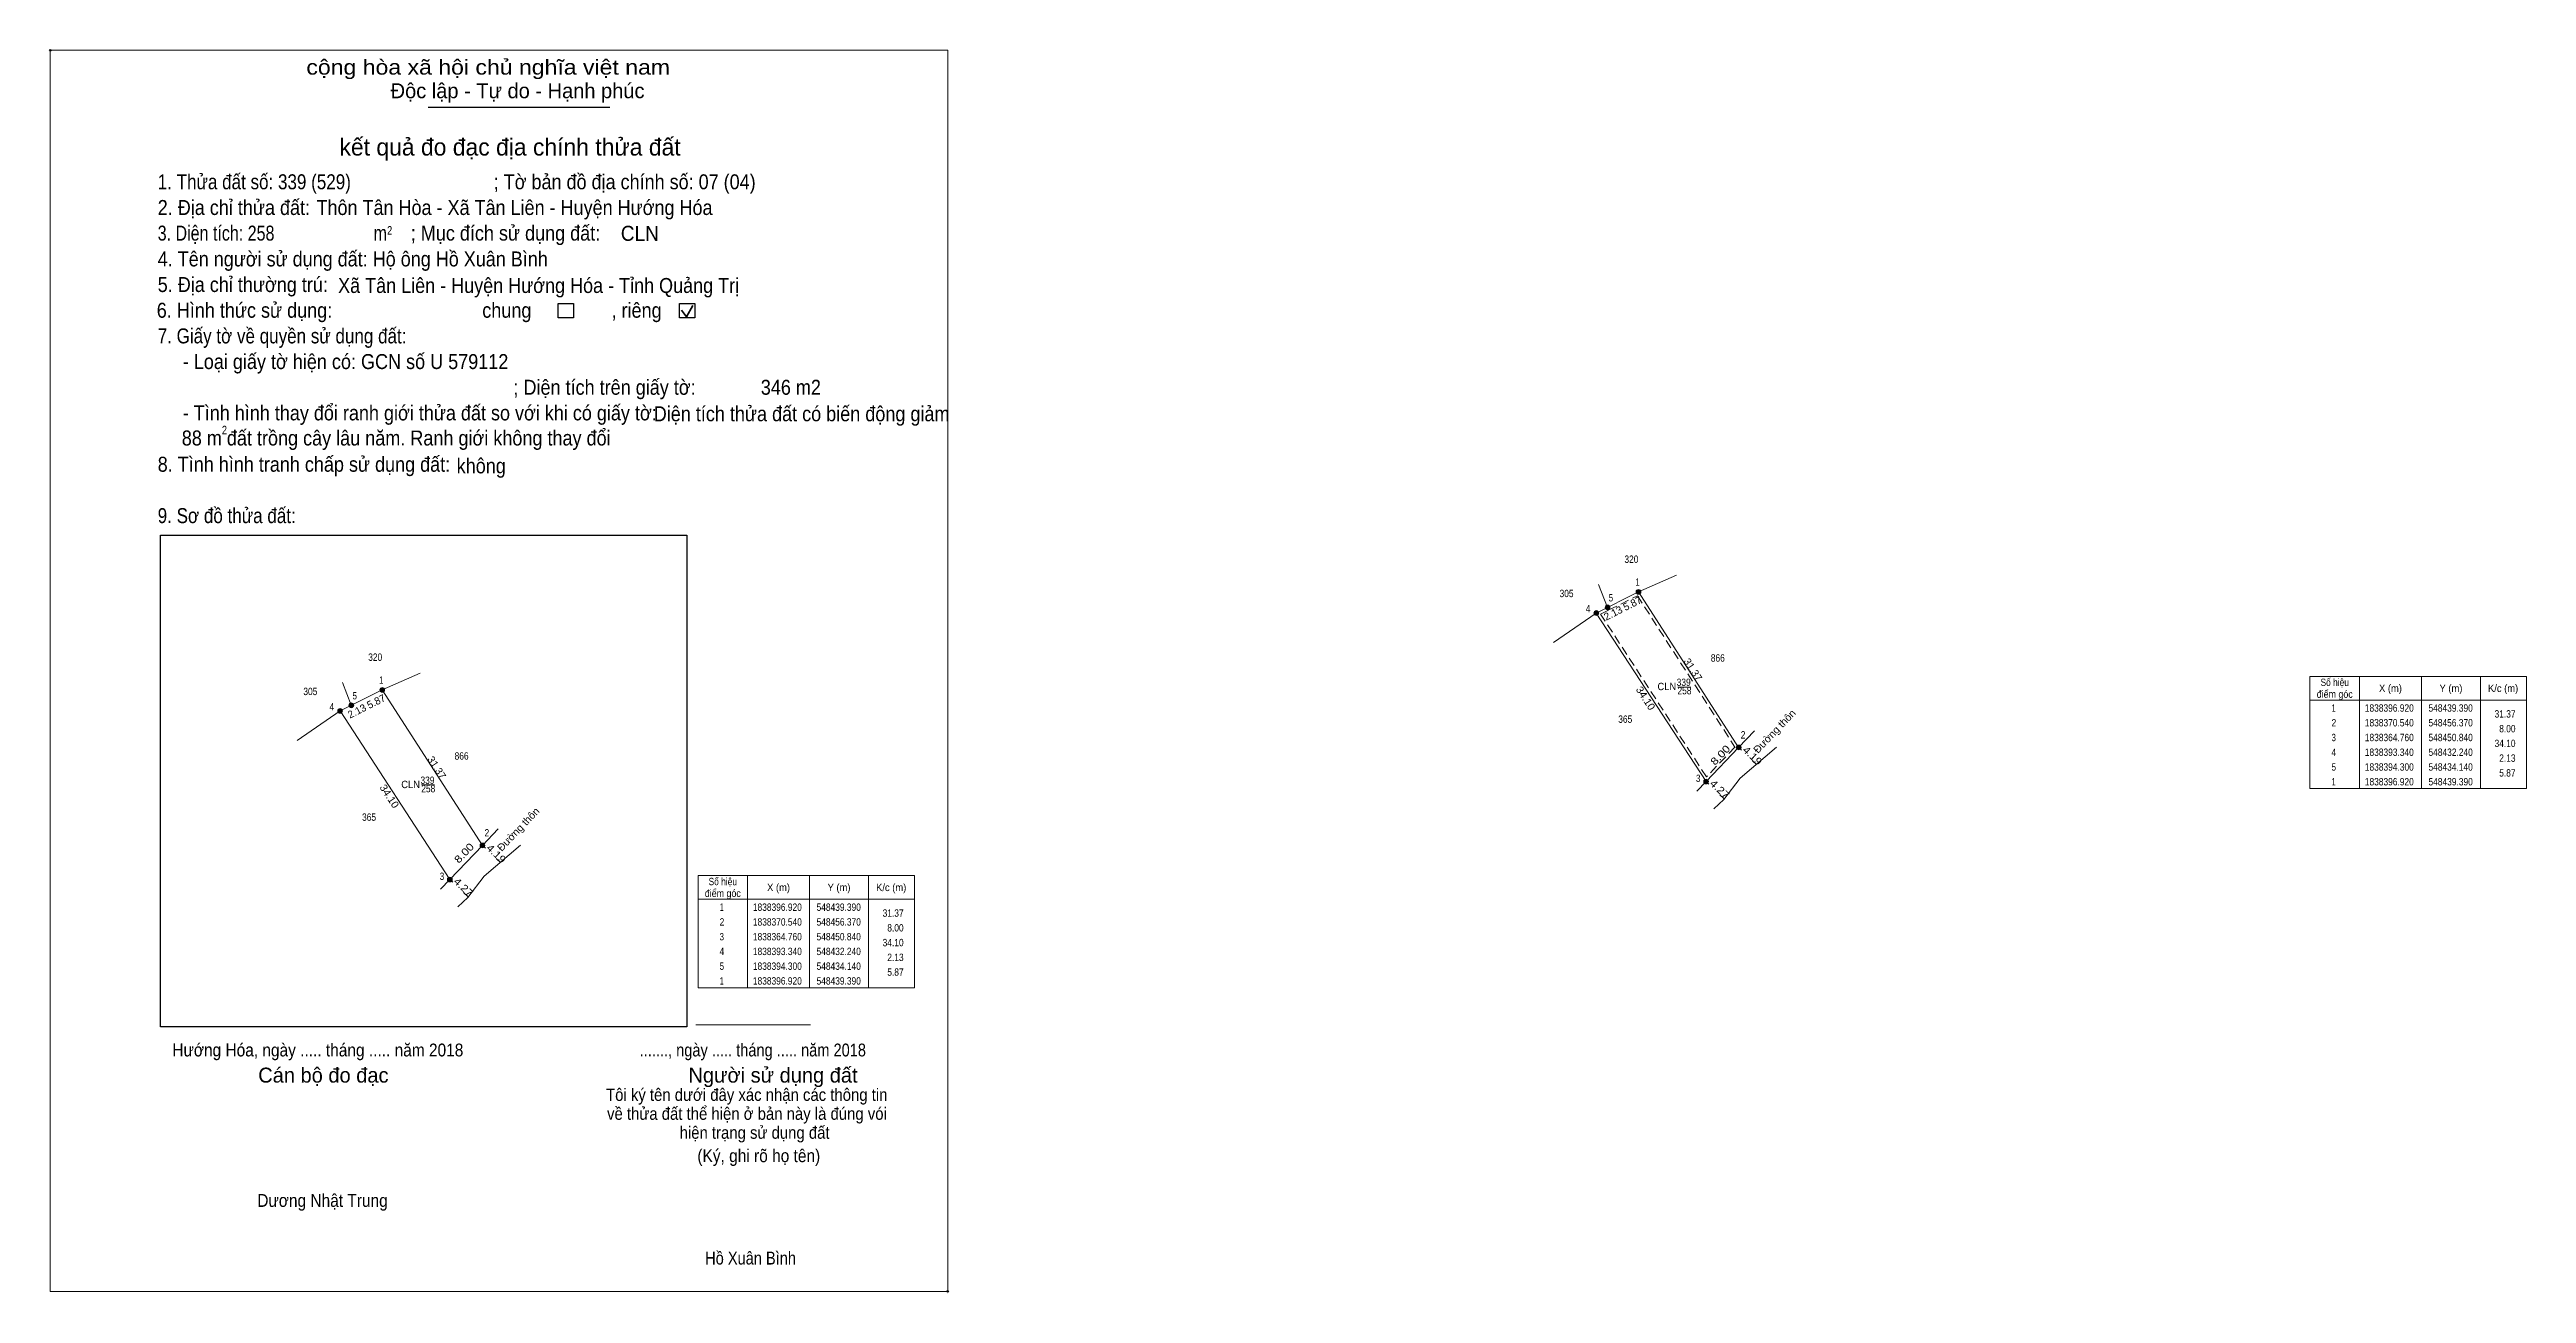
# Model space of a CAD drawing. Header units: metres. Extents: x 548170 to 548590, y 1838278 to 1838489.
import ezdxf
from ezdxf.enums import TextEntityAlignment as Align

# ---------------------------------------------------------------- set-up
doc = ezdxf.new("R2010")
doc.units = ezdxf.units.M
doc.header["$LTSCALE"] = 0.5
doc.header["$PDMODE"] = 32
doc.header["$PDSIZE"] = 0.25
doc.linetypes.add('MEDIUM_DASHED', pattern=[4.5, 3, -1.5])
for name, color, linetype, lineweight in [('1', 7, 'MEDIUM_DASHED', 13), ('10', 7, 'Continuous', 13), ('23', 7, 'Continuous', 13), ('55', 7, 'Continuous', 13), ('63', 7, 'Continuous', 13), ('7', 7, 'Continuous', 25)]:
    doc.layers.add(name, color=color, linetype=linetype, lineweight=lineweight)
doc.layers.add('4', color=7, linetype='Continuous')
doc.layers.add('6', color=7, linetype='Continuous')

msp = doc.modelspace()

# ---------------------------------------------------------------- hatches: boundary and pattern name
at = {"layer": '63'}
for points in [[(548439.79, 1838396.92, 1), (548438.99, 1838396.92, 1)], [(548432.64, 1838393.34, 1), (548431.84, 1838393.34, 1)], [(548434.54, 1838394.3, 1), (548433.74, 1838394.3, 1)], [(548226.85, 1838380.31, 1), (548226.05, 1838380.31, 1)], [(548219.7, 1838376.73, 1), (548218.9, 1838376.73, 1)], [(548221.6, 1838377.69, 1), (548220.8, 1838377.69, 1)], [(548456.77, 1838370.54, 1), (548455.97, 1838370.54, 1)], [(548451.24, 1838364.76, 1), (548450.44, 1838364.76, 1)], [(548243.83, 1838353.93, 1), (548243.03, 1838353.93, 1)], [(548238.3, 1838348.15, 1), (548237.5, 1838348.15, 1)]]:
    msp.add_hatch(color=256, dxfattribs=at).paths.add_polyline_path(points)

# ---------------------------------------------------------------- linework, layer by layer
at = {"layer": '1'}
msp.add_lwpolyline([(548439.21, 1838396.27), (548455.74, 1838370.6), (548450.91, 1838365.56), (548432.96, 1838393.15), (548434.36, 1838393.85)], close=True, dxfattribs=at)
at = {"layer": '10'}
for p, q in [((548432.24, 1838393.34), (548439.39, 1838396.92)), ((548432.63, 1838398.17), (548434.14, 1838394.3)), ((548445.83, 1838399.74), (548439.39, 1838396.92)), ((548439.39, 1838396.92), (548456.37, 1838370.54)), ((548432.24, 1838393.34), (548424.97, 1838388.32)), ((548432.24, 1838393.34), (548450.84, 1838364.76)), ((548232.89, 1838383.13), (548226.45, 1838380.31)), ((548219.3, 1838376.73), (548226.45, 1838380.31)), ((548219.69, 1838381.56), (548221.2, 1838377.69)), ((548226.45, 1838380.31), (548243.43, 1838353.93)), ((548219.3, 1838376.73), (548212.03, 1838371.71)), ((548219.3, 1838376.73), (548237.9, 1838348.15)), ((548450.84, 1838364.76), (548456.37, 1838370.54)), ((548456.37, 1838370.54), (548459.06, 1838373.35)), ((548237.9, 1838348.15), (548243.43, 1838353.93)), ((548243.43, 1838353.93), (548246.12, 1838356.74))]:
    msp.add_line(p, q, dxfattribs=at)
for points in [[(548452.18, 1838360.11), (548453.87, 1838361.73), (548456.65, 1838365.36), (548462.8, 1838370.6)], [(548239.24, 1838343.5), (548240.93, 1838345.12), (548243.71, 1838348.75), (548249.86, 1838353.99)]]:
    msp.add_lwpolyline(points, dxfattribs=at)
at = {"layer": '23'}
for p, q in [((548450.84, 1838364.76), (548449.28, 1838363.12)), ((548237.9, 1838348.15), (548236.34, 1838346.51))]:
    msp.add_line(p, q, dxfattribs=at)
at = {"layer": '55'}
msp.add_line((548432.24, 1838393.34), (548450.84, 1838364.76), dxfattribs=at)
at = {"layer": '63'}
for p, q in [((548446.06, 1838380.79), (548448.24, 1838380.79)), ((548561.61, 1838382.58), (548561.61, 1838363.58)), ((548572.11, 1838382.58), (548572.11, 1838363.58)), ((548582.11, 1838382.58), (548582.11, 1838363.58)), ((548553.21, 1838378.58), (548589.91, 1838378.58)), ((548456.86, 1838370.07), (548456.37, 1838370.54)), ((548459.4, 1838367.64), (548458.73, 1838368.28)), ((548233.12, 1838364.18), (548235.3, 1838364.18)), ((548451.32, 1838364.31), (548450.84, 1838364.76)), ((548453.94, 1838361.82), (548453.18, 1838362.54)), ((548243.92, 1838353.46), (548243.43, 1838353.93)), ((548246.46, 1838351.03), (548245.79, 1838351.67)), ((548238.38, 1838347.7), (548237.9, 1838348.15)), ((548241, 1838345.21), (548240.24, 1838345.93)), ((548288.37, 1838348.81), (548288.37, 1838329.81)), ((548298.87, 1838348.81), (548298.87, 1838329.81)), ((548308.87, 1838348.81), (548308.87, 1838329.81)), ((548279.97, 1838344.81), (548316.67, 1838344.81)), ((548299.06, 1838323.53), (548279.62, 1838323.53))]:
    msp.add_line(p, q, dxfattribs=at)
for points in [[(548553.21, 1838382.58), (548589.91, 1838382.58), (548589.91, 1838363.58), (548553.21, 1838363.58)], [(548279.97, 1838348.81), (548316.67, 1838348.81), (548316.67, 1838329.81), (548279.97, 1838329.81)]]:
    msp.add_lwpolyline(points, close=True, dxfattribs=at)
for centre in [(548439.39, 1838396.92), (548432.24, 1838393.34), (548434.14, 1838394.3), (548226.45, 1838380.31), (548219.3, 1838376.73), (548221.2, 1838377.69), (548456.37, 1838370.54), (548450.84, 1838364.76), (548243.43, 1838353.93), (548237.9, 1838348.15)]:
    msp.add_circle(centre, 0.4, dxfattribs=at)
at = {"layer": '7'}
msp.add_line((548234.25, 1838479.1), (548265.02, 1838479.1), dxfattribs=at)
at = {"layer": '7', "lineweight": 35}
for p, q in [((548277.16, 1838444.71), (548278.03, 1838443.58)), ((548278.03, 1838443.58), (548279.08, 1838445.47))]:
    msp.add_line(p, q, dxfattribs=at)
at = {"layer": '7', "lineweight": 13}
msp.add_lwpolyline([(548170.17, 1838488.75), (548322.31, 1838488.75), (548322.31, 1838278.33), (548170.17, 1838278.33)], close=True, dxfattribs=at)
at = {"layer": '7'}
for points in [[(548256.26, 1838445.83), (548258.88, 1838445.83), (548258.88, 1838443.39), (548256.26, 1838443.39)], [(548276.82, 1838445.83), (548279.43, 1838445.83), (548279.43, 1838443.39), (548276.82, 1838443.39)], [(548188.83, 1838406.54), (548278.08, 1838406.54), (548278.08, 1838323.17), (548188.83, 1838323.17)]]:
    msp.add_lwpolyline(points, close=True, dxfattribs=at)
for p in [(548170.17, 1838488.75), (548322.31, 1838278.33)]:
    msp.add_point(p, dxfattribs=at)

# ---------------------------------------------------------------- texts
at = {"layer": '1'}
for s, width, p in [('320', 0.85, (548438.19, 1838401.84)), ('305', 0.85, (548427.195, 1838396.03)), ('320', 0.85, (548225.25, 1838385.23)), ('866', 0.85, (548452.835, 1838385.09)), ('305', 0.85, (548214.255, 1838379.42)), ('CLN', 0.95, (548444.195, 1838380.26)), ('339', 0.85, (548447.05, 1838380.97)), ('258', 0.85, (548447.185, 1838379.55)), ('365', 0.85, (548437.145, 1838374.72)), ('866', 0.85, (548239.895, 1838368.48)), ('CLN', 0.95, (548231.255, 1838363.65)), ('339', 0.85, (548234.11, 1838364.36)), ('258', 0.85, (548234.245, 1838362.94)), ('365', 0.85, (548224.205, 1838358.11))]:
    msp.add_text(s, height=1.25, dxfattribs=dict(at, width=width)).set_placement(p, align=Align.CENTER)
at = {"layer": '1', "width": 0.9}
msp.add_text('Hướng Hóa, ngày ..... tháng ..... năm 2018', height=2.176, dxfattribs=at).set_placement((548190.86, 1838318.16))
at = {"layer": '4', "width": 0.9}
msp.add_text('Hướng Hóa', height=2.177, dxfattribs=at).set_placement((548190.87, 1838318.18))
at = {"layer": '6', "width": 0.95}
msp.add_text('CLN', height=2.54, dxfattribs=at).set_placement((548266.88, 1838456.44))
at = {"layer": '63'}
for s, width, p in [(' 5', 0.8, (548435.09, 1838395.3)), (' 1', 0.75, (548439.57, 1838397.96)), (' 4', 0.85, (548431.24, 1838393.45)), (' 5', 0.8, (548222.15, 1838378.69)), (' 1', 0.75, (548226.63, 1838381.35)), (' 4', 0.85, (548218.3, 1838376.84)), ('31.37', 0.85, (548588.06, 1838375.61)), (' 2', 0.85, (548457.51, 1838372.06)), ('34.10', 0.85, (548588.06, 1838370.61)), ('8.00', 0.85, (548588.06, 1838373.11)), ('5.87', 0.85, (548588.06, 1838365.61)), ('2.13', 0.85, (548588.06, 1838368.11)), (' 3', 0.8, (548449.88, 1838364.69)), (' 2', 0.85, (548244.57, 1838355.45)), (' 3', 0.8, (548236.94, 1838348.08)), ('31.37', 0.85, (548314.82, 1838341.84)), ('34.10', 0.85, (548314.82, 1838336.84)), ('8.00', 0.85, (548314.82, 1838339.34)), ('5.87', 0.85, (548314.82, 1838331.84)), ('2.13', 0.85, (548314.82, 1838334.34))]:
    msp.add_text(s, height=1.25, dxfattribs=dict(at, width=width)).set_placement(p, align=Align.RIGHT)
for s, rotation, p in [('5.87', 26.521, (548438.6309, 1838394.394)), ('2.13', 26.806, (548435.3732, 1838392.7595)), ('31.37', 302.768, (548448.0955, 1838383.3983)), ('5.87', 26.521, (548225.6909, 1838377.784)), ('2.13', 26.806, (548222.4332, 1838376.1495)), ('31.37', 302.768, (548235.1555, 1838366.7883))]:
    msp.add_text(s, height=1.25, rotation=rotation, dxfattribs=at).set_placement(p, align=Align.CENTER)
for s, rotation, width, p in [('34.10', 303.056, 1.05, (548440.0732, 1838378.5458)), ('Đường thôn', 46.266, 1.05, (548462.8979, 1838372.848)), ('8.00', 46.266, 1.2, (548453.7053, 1838368.818)), ('4.19', 316.256, 1.15, (548458.2729, 1838368.699)), ('34.10', 303.056, 1.05, (548227.1332, 1838361.9358)), ('4.27', 316.517, 1.15, (548452.7149, 1838363.0091)), ('Đường thôn', 46.266, 1.05, (548249.9579, 1838356.238)), ('8.00', 46.266, 1.2, (548240.7654, 1838352.208)), ('4.19', 316.256, 1.15, (548245.3329, 1838352.089)), ('4.27', 316.517, 1.15, (548239.7749, 1838346.3991))]:
    msp.add_text(s, height=1.25, rotation=rotation, dxfattribs=dict(at, width=width)).set_placement(p, align=Align.CENTER)
for s, width, p in [('điểm góc', 0.9, (548557.41, 1838378.96)), ('Số hiệu', 0.85, (548557.41, 1838380.96)), ('X (m)', 0.95, (548566.86, 1838379.96)), ('Y (m)', 0.95, (548577.115, 1838379.96)), ('K/c (m)', 0.95, (548585.955, 1838379.96)), (' 2', 0.85, (548557.065, 1838374.11)), (' 1', 0.75, (548557.06, 1838376.61)), ('1838396.920', 0.85, (548566.66, 1838376.61)), ('1838370.540', 0.85, (548566.66, 1838374.11)), ('548439.390', 0.85, (548577.06, 1838376.61)), ('548456.370', 0.85, (548577.06, 1838374.11)), (' 3', 0.8, (548557.055, 1838371.61)), ('1838364.760', 0.85, (548566.66, 1838371.61)), ('548450.840', 0.85, (548577.06, 1838371.61)), (' 4', 0.85, (548557.06, 1838369.11)), (' 5', 0.8, (548557.065, 1838366.61)), ('1838393.340', 0.85, (548566.66, 1838369.11)), ('1838394.300', 0.85, (548566.66, 1838366.61)), ('548432.240', 0.85, (548577.06, 1838369.11)), ('548434.140', 0.85, (548577.06, 1838366.61)), (' 1', 0.75, (548557.06, 1838364.11)), ('1838396.920', 0.85, (548566.66, 1838364.11)), ('548439.390', 0.85, (548577.06, 1838364.11)), ('điểm góc', 0.9, (548284.17, 1838345.19)), ('Số hiệu', 0.85, (548284.17, 1838347.19)), ('X (m)', 0.95, (548293.62, 1838346.19)), ('Y (m)', 0.95, (548303.875, 1838346.19)), ('K/c (m)', 0.95, (548312.715, 1838346.19)), (' 2', 0.85, (548283.825, 1838340.34)), (' 1', 0.75, (548283.82, 1838342.84)), ('1838396.920', 0.85, (548293.42, 1838342.84)), ('1838370.540', 0.85, (548293.42, 1838340.34)), ('548439.390', 0.85, (548303.82, 1838342.84)), ('548456.370', 0.85, (548303.82, 1838340.34)), (' 3', 0.8, (548283.815, 1838337.84)), ('1838364.760', 0.85, (548293.42, 1838337.84)), ('548450.840', 0.85, (548303.82, 1838337.84)), (' 4', 0.85, (548283.82, 1838335.34)), (' 5', 0.8, (548283.825, 1838332.84)), ('1838393.340', 0.85, (548293.42, 1838335.34)), ('1838394.300', 0.85, (548293.42, 1838332.84)), ('548432.240', 0.85, (548303.82, 1838335.34)), ('548434.140', 0.85, (548303.82, 1838332.84)), (' 1', 0.75, (548283.82, 1838330.34)), ('1838396.920', 0.85, (548293.42, 1838330.34)), ('548439.390', 0.85, (548303.82, 1838330.34))]:
    msp.add_text(s, height=1.25, dxfattribs=dict(at, width=width)).set_placement(p, align=Align.CENTER)
at = {"layer": '7'}
for s, height, width, p in [('cộng hòa xã hội chủ nghĩa việt nam', 2.539, 1.15, (548213.58, 1838484.62)), ('1. Thửa đất số: 339 (529)', 2.54, 0.85, (548188.38, 1838465.18)), ('; Tờ bản đồ địa chính số: 07 (04)', 2.535, 0.9, (548245.34, 1838465.18)), ('2. Địa chỉ thửa đất:', 2.539, 0.9, (548188.38, 1838460.82)), ('Thôn Tân Hòa - Xã Tân Liên - Huyện Hướng Hóa', 2.535, 0.9, (548215.3, 1838460.82)), ('3. Diện tích: 258', 2.54, 0.8, (548188.38, 1838456.48)), ('2', 1.451, 0.8, (548227.27, 1838457.48)), ('; Mục đích sử dụng đất:', 2.539, 0.9, (548231.28, 1838456.48)), ('4. Tên người sử dụng đất: Hộ ông Hồ Xuân Bình', 2.535, 0.9, (548188.38, 1838452.1)), ('m', 2.539, 0.8, (548224.98, 1838456.48)), ('5. Địa chỉ thường trú:', 2.539, 0.9, (548188.38, 1838447.76)), ('Xã Tân Liên - Huyện Hướng Hóa - Tỉnh Quảng Trị', 2.535, 0.9, (548218.96, 1838447.6)), ('6. Hình thức sử dụng:', 2.539, 0.9, (548188.22, 1838443.4)), ('chung                , riêng', 2.539, 0.9, (548243.4, 1838443.4)), ('7. Giấy tờ về quyền sử dụng đất:', 2.539, 0.85, (548188.38, 1838439.05)), ('     - Loại giấy tờ hiện có: GCN số U 579112', 2.54, 0.9, (548188.38, 1838434.7)), ('                                                                       ; Diện tích trên giấy tờ:             346 m2', 2.54, 0.9, (548188.38, 1838430.34)), ('     - Tình hình thay đổi ranh giới thửa đất so với khi có giấy tờ:', 2.537, 0.9, (548188.38, 1838426)), ('2', 1.451, 0.8, (548199.26, 1838423.64)), ('Diện tích thửa đất có biến động giảm', 2.54, 0.9, (548272.46, 1838425.85)), ('88 m đất trồng cây lâu năm. Ranh giới không thay đổi ', 2.54, 0.9, (548192.46, 1838421.74)), ('8. Tình hình tranh chấp sử dụng đất: ', 2.537, 0.9, (548188.38, 1838417.29)), ('không', 2.539, 0.9, (548239.06, 1838417.02)), ('9. Sơ đồ thửa đất:', 2.539, 0.85, (548188.38, 1838408.58)), ('......., ngày ..... tháng ..... năm 2018', 2.176, 0.85, (548270.08, 1838318.16)), ('(Ký, ghi rõ họ tên)', 2.177, 0.9, (548279.86, 1838300.24)), ('Dương Nhật Trung', 2.177, 0.9, (548205.26, 1838292.65)), ('Hồ Xuân Bình', 2.175, 0.85, (548281.18, 1838282.88))]:
    msp.add_text(s, height=height, dxfattribs=dict(at, width=width)).set_placement(p)
for s, p in [('Độc lập - Tự do - Hạnh phúc', (548227.86, 1838480.62)), ('Cán bộ đo đạc', (548205.42, 1838313.72)), ('Người sử dụng đất', (548278.35, 1838313.72))]:
    msp.add_text(s, height=2.539, dxfattribs=at).set_placement(p)
for s, height, p in [('kết quả đo đạc địa chính thửa đất', 2.902, (548248.11, 1838470.9)), ('.', 0.7256, (548322.3136, 1838277.97))]:
    msp.add_text(s, height=height, dxfattribs=at).set_placement(p, align=Align.CENTER)
at = {"layer": '7', "width": 0.9}
for s, p in [('Tôi ký tên dưới đây xác nhận các thông tin', (548288.23, 1838310.62)), ('về thửa đất thể hiện ở bản này là đúng vói', (548288.265, 1838307.41)), ('hiện trạng sử dụng đất', (548289.56, 1838304.2))]:
    msp.add_text(s, height=2.098, dxfattribs=at).set_placement(p, align=Align.CENTER)

doc.saveas('drawing.dxf')
